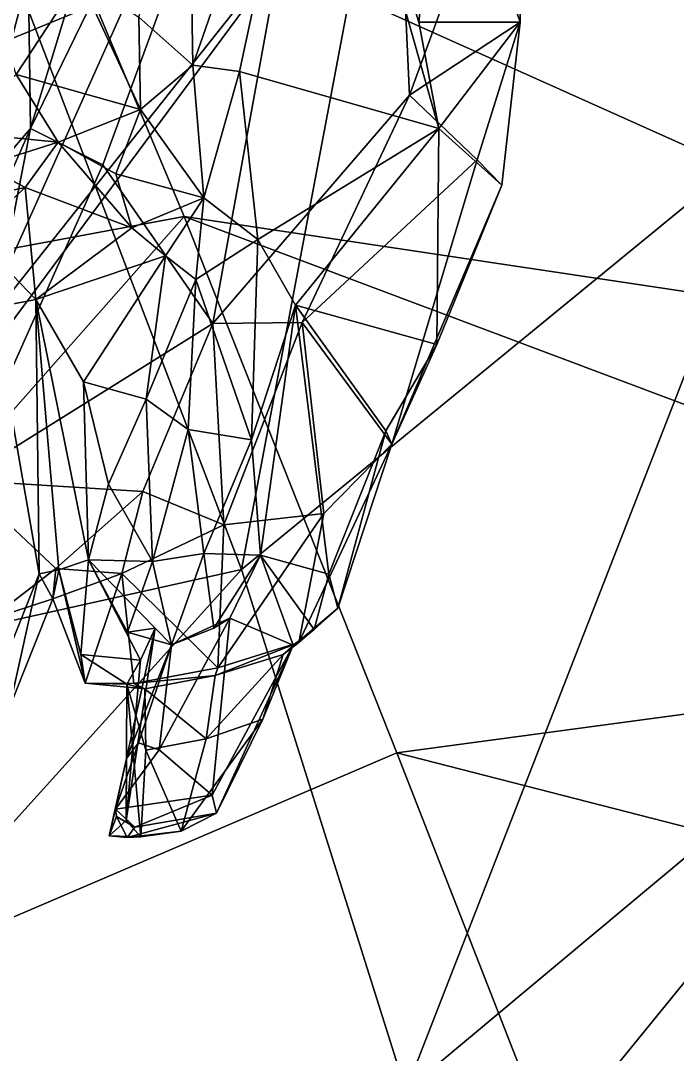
# Model space of a CAD drawing. Extents: x -0.63 to 0.63, y -0.8 to 0.34.
# Drawn here: x 0.3861 to 0.4538, y -0.2883 to -0.1817 of the extents above; entities that cross this region are included whole.
import ezdxf

# ---------------------------------------------------------------- set-up
doc = ezdxf.new("R2010")
doc.units = 0
doc.layers.add('BEAR_KDK$LWO', color=1, linetype='CONTINUOUS')

msp = doc.modelspace()

# ---------------------------------------------------------------- linework, layer by layer
at = {"layer": 'BEAR_KDK$LWO'}
for points in [[(0.44763, -0.09707, 1.6712), (0.43028, -0.12473, 1.77204), (0.46451, -0.19269, 1.72244)], [(0.46451, -0.19269, 1.72244), (0.47355, -0.14785, 1.64248), (0.44763, -0.09707, 1.6712)], [(0.38657, -0.15609, 0.11288), (0.3871, -0.19282, 0.09887), (0.41483, -0.1016, 0.10178)], [(0.42294, -0.11914, 0.08948), (0.41483, -0.1016, 0.10178), (0.3871, -0.19282, 0.09887)], [(0.37477, -0.22273, 0.89225), (0.40502, -0.10859, 1.03801), (0.35382, -0.18152, 1.02193)], [(0.37477, -0.22273, 0.89225), (0.42097, -0.16448, 0.85381), (0.40502, -0.10859, 1.03801)], [(0.3871, -0.19282, 0.09887), (0.39456, -0.19657, 0.09583), (0.42294, -0.11914, 0.08948)], [(0.39456, -0.19657, 0.09583), (0.40589, -0.21293, 0.08228), (0.42294, -0.11914, 0.08948)], [(0.4262, -0.18935, 0.06918), (0.42294, -0.11914, 0.08948), (0.40589, -0.21293, 0.08228)], [(0.42294, -0.11914, 0.08948), (0.4262, -0.18935, 0.06918), (0.43775, -0.15771, 0.05108)], [(0.43028, -0.12473, 1.77204), (0.37694, -0.15451, 1.88061), (0.40885, -0.2383, 1.80763)], [(0.40885, -0.2383, 1.80763), (0.46451, -0.19269, 1.72244), (0.43028, -0.12473, 1.77204)], [(0.37529, -0.13764, 0.12963), (0.3624, -0.22165, 0.0943), (0.38657, -0.15609, 0.11288)], [(0.38663, -0.13789, 1.56294), (0.47355, -0.14785, 1.64248), (0.49071, -0.1888, 1.61326)], [(0.38721, -0.16428, 1.53979), (0.38663, -0.13789, 1.56294), (0.49071, -0.1888, 1.61326)], [(0.40346, -0.16304, 0.00552), (0.41681, -0.14899, 0.01359), (0.40385, -0.18628, 0.00196)], [(0.40385, -0.18628, 0.00196), (0.41681, -0.14899, 0.01359), (0.40867, -0.18692, 0.0059)], [(0.40867, -0.18692, 0.0059), (0.41681, -0.14899, 0.01359), (0.42921, -0.19282, 0.01596)], [(0.42921, -0.19282, 0.01596), (0.41681, -0.14899, 0.01359), (0.42714, -0.18185, 0.01547)], [(0.41681, -0.14899, 0.01359), (0.42961, -0.15865, 0.02586), (0.42714, -0.18185, 0.01547)], [(0.39676, -0.15044, 0.50908), (0.39759, -0.17839, 0.64691), (0.32158, -0.20966, 0.61098)], [(0.35695, -0.18037, 0.49385), (0.39676, -0.15044, 0.50908), (0.32158, -0.20966, 0.61098)], [(0.34972, -0.25148, 1.89267), (0.40885, -0.2383, 1.80763), (0.37694, -0.15451, 1.88061)], [(0.3871, -0.19282, 0.09887), (0.38657, -0.15609, 0.11288), (0.3624, -0.22165, 0.0943)], [(0.24869, -0.18466, 1.55768), (0.28536, -0.15774, 1.55792), (0.38721, -0.16428, 1.53979)], [(0.43758, -0.18185, 0.03933), (0.43775, -0.15771, 0.05108), (0.4262, -0.18935, 0.06918)], [(0.42961, -0.15865, 0.02586), (0.43775, -0.15771, 0.05108), (0.43758, -0.18185, 0.03933)], [(0.42714, -0.18185, 0.01547), (0.42961, -0.15865, 0.02586), (0.43758, -0.18185, 0.03933)], [(0.40385, -0.18628, 0.00196), (0.39826, -0.18132, 0.00187), (0.40346, -0.16304, 0.00552)], [(0.27382, -0.22589, 1.51498), (0.24869, -0.18466, 1.55768), (0.38721, -0.16428, 1.53979)], [(0.40296, -0.20187, 1.50393), (0.27382, -0.22589, 1.51498), (0.38721, -0.16428, 1.53979)], [(0.37764, -0.22287, 0.79048), (0.42097, -0.16448, 0.85381), (0.37477, -0.22273, 0.89225)], [(0.39759, -0.17839, 0.64691), (0.42097, -0.16448, 0.85381), (0.37764, -0.22287, 0.79048)], [(0.38721, -0.16428, 1.53979), (0.49071, -0.1888, 1.61326), (0.50506, -0.21721, 1.57695)], [(0.50506, -0.21721, 1.57695), (0.40296, -0.20187, 1.50393), (0.38721, -0.16428, 1.53979)], [(0.39216, -0.17726, 0.0019), (0.38564, -0.18722, -0.00088), (0.3801, -0.1708, 0.00294)], [(0.38564, -0.18722, -0.00088), (0.39216, -0.17726, 0.0019), (0.39845, -0.19084, 0.00002)], [(0.39845, -0.19084, 0.00002), (0.39216, -0.17726, 0.0019), (0.39826, -0.18132, 0.00187)], [(0.32158, -0.20966, 0.61098), (0.39759, -0.17839, 0.64691), (0.37764, -0.22287, 0.79048)], [(0.40385, -0.18628, 0.00196), (0.39845, -0.19084, 0.00002), (0.39826, -0.18132, 0.00187)], [(0.43315, -0.19604, 0.05217), (0.43758, -0.18185, 0.03933), (0.4262, -0.18935, 0.06918)], [(0.43758, -0.18185, 0.03933), (0.42921, -0.19282, 0.01596), (0.42714, -0.18185, 0.01547)], [(0.43758, -0.18185, 0.03933), (0.43569, -0.19867, 0.0333), (0.42921, -0.19282, 0.01596)], [(0.43569, -0.19867, 0.0333), (0.43758, -0.18185, 0.03933), (0.43315, -0.19604, 0.05217)], [(0.39845, -0.19084, 0.00002), (0.40385, -0.18628, 0.00196), (0.40496, -0.19997, 0.00397)], [(0.40385, -0.18628, 0.00196), (0.40867, -0.18692, 0.0059), (0.40496, -0.19997, 0.00397)], [(0.38995, -0.19422, -0.0009), (0.37773, -0.19302, 0.00103), (0.38564, -0.18722, -0.00088)], [(0.39845, -0.19084, 0.00002), (0.38995, -0.19422, -0.0009), (0.38564, -0.18722, -0.00088)], [(0.41053, -0.20425, 0.00768), (0.40496, -0.19997, 0.00397), (0.40867, -0.18692, 0.0059)], [(0.40867, -0.18692, 0.0059), (0.42921, -0.19282, 0.01596), (0.41053, -0.20425, 0.00768)], [(0.4262, -0.18935, 0.06918), (0.40589, -0.21293, 0.08228), (0.41513, -0.21283, 0.07583)], [(0.41513, -0.21283, 0.07583), (0.43315, -0.19604, 0.05217), (0.4262, -0.18935, 0.06918)], [(0.38995, -0.19422, -0.0009), (0.39845, -0.19084, 0.00002), (0.39591, -0.19748, -0.0004)], [(0.40496, -0.19997, 0.00397), (0.39591, -0.19748, -0.0004), (0.39845, -0.19084, 0.00002)], [(0.37035, -0.23079, 0.08323), (0.3871, -0.19282, 0.09887), (0.3624, -0.22165, 0.0943)], [(0.3871, -0.19282, 0.09887), (0.37035, -0.23079, 0.08323), (0.38002, -0.22909, 0.08352)], [(0.37773, -0.19302, 0.00103), (0.38995, -0.19422, -0.0009), (0.38232, -0.19663, 0.00189)], [(0.38002, -0.22909, 0.08352), (0.39456, -0.19657, 0.09583), (0.3871, -0.19282, 0.09887)], [(0.46451, -0.19269, 1.72244), (0.40885, -0.2383, 1.80763), (0.42581, -0.2921, 1.74964)], [(0.42921, -0.19282, 0.01596), (0.41443, -0.21102, 0.01112), (0.41053, -0.20425, 0.00768)], [(0.41443, -0.21102, 0.01112), (0.42921, -0.19282, 0.01596), (0.429, -0.21511, 0.03105)], [(0.42581, -0.2921, 1.74964), (0.48708, -0.24089, 1.6793), (0.46451, -0.19269, 1.72244)], [(0.42921, -0.19282, 0.01596), (0.43569, -0.19867, 0.0333), (0.429, -0.21511, 0.03105)], [(0.38654, -0.19891, 0.00591), (0.38232, -0.19663, 0.00189), (0.38995, -0.19422, -0.0009)], [(0.38995, -0.19422, -0.0009), (0.39754, -0.20306, 0.00239), (0.38654, -0.19891, 0.00591)], [(0.39754, -0.20306, 0.00239), (0.38995, -0.19422, -0.0009), (0.39591, -0.19748, -0.0004)], [(0.42435, -0.22538, 0.0524), (0.43315, -0.19604, 0.05217), (0.41513, -0.21283, 0.07583)], [(0.43569, -0.19867, 0.0333), (0.43315, -0.19604, 0.05217), (0.42435, -0.22538, 0.0524)], [(0.38654, -0.19891, 0.00591), (0.37884, -0.2005, 0.00821), (0.38232, -0.19663, 0.00189)], [(0.40589, -0.21293, 0.08228), (0.39456, -0.19657, 0.09583), (0.38002, -0.22909, 0.08352)], [(0.40496, -0.19997, 0.00397), (0.39754, -0.20306, 0.00239), (0.39591, -0.19748, -0.0004)], [(0.38123, -0.20378, 0.01391), (0.37884, -0.2005, 0.00821), (0.38654, -0.19891, 0.00591)], [(0.38654, -0.19891, 0.00591), (0.38764, -0.21045, 0.01421), (0.38123, -0.20378, 0.01391)], [(0.38654, -0.19891, 0.00591), (0.39754, -0.20306, 0.00239), (0.38764, -0.21045, 0.01421)], [(0.429, -0.21511, 0.03105), (0.43569, -0.19867, 0.0333), (0.42435, -0.22538, 0.0524)], [(0.40101, -0.20596, 0.00896), (0.39754, -0.20306, 0.00239), (0.40496, -0.19997, 0.00397)], [(0.40101, -0.20596, 0.00896), (0.40496, -0.19997, 0.00397), (0.40416, -0.2084, 0.00719)], [(0.41053, -0.20425, 0.00768), (0.40416, -0.2084, 0.00719), (0.40496, -0.19997, 0.00397)], [(0.31102, -0.30599, 1.46183), (0.27382, -0.22589, 1.51498), (0.40296, -0.20187, 1.50393)], [(0.42487, -0.25724, 1.46092), (0.31102, -0.30599, 1.46183), (0.40296, -0.20187, 1.50393)], [(0.40296, -0.20187, 1.50393), (0.50506, -0.21721, 1.57695), (0.51712, -0.2448, 1.54018)], [(0.51712, -0.2448, 1.54018), (0.42487, -0.25724, 1.46092), (0.40296, -0.20187, 1.50393)], [(0.39754, -0.20306, 0.00239), (0.40101, -0.20596, 0.00896), (0.38764, -0.21045, 0.01421)], [(0.38123, -0.20378, 0.01391), (0.38764, -0.21045, 0.01421), (0.38318, -0.21131, 0.01764)], [(0.40416, -0.2084, 0.00719), (0.41053, -0.20425, 0.00768), (0.4099, -0.22492, 0.00827)], [(0.41443, -0.21102, 0.01112), (0.4099, -0.22492, 0.00827), (0.41053, -0.20425, 0.00768)], [(0.40101, -0.20596, 0.00896), (0.39258, -0.21896, 0.01097), (0.38764, -0.21045, 0.01421)], [(0.39902, -0.22075, 0.00689), (0.39258, -0.21896, 0.01097), (0.40101, -0.20596, 0.00896)], [(0.40416, -0.2084, 0.00719), (0.39902, -0.22075, 0.00689), (0.40101, -0.20596, 0.00896)], [(0.39902, -0.22075, 0.00689), (0.40416, -0.2084, 0.00719), (0.40337, -0.22386, 0.00668)], [(0.4099, -0.22492, 0.00827), (0.40337, -0.22386, 0.00668), (0.40416, -0.2084, 0.00719)], [(0.38801, -0.23876, 0.0377), (0.38318, -0.21131, 0.01764), (0.38764, -0.21045, 0.01421)], [(0.39258, -0.21896, 0.01097), (0.3931, -0.2373, 0.02181), (0.38764, -0.21045, 0.01421)], [(0.39003, -0.23836, 0.03701), (0.38801, -0.23876, 0.0377), (0.38764, -0.21045, 0.01421)], [(0.3931, -0.2373, 0.02181), (0.39003, -0.23836, 0.03701), (0.38764, -0.21045, 0.01421)], [(0.4099, -0.22492, 0.00827), (0.41443, -0.21102, 0.01112), (0.41083, -0.23684, 0.01988)], [(0.41788, -0.23878, 0.03126), (0.41083, -0.23684, 0.01988), (0.41443, -0.21102, 0.01112)], [(0.41443, -0.21102, 0.01112), (0.429, -0.21511, 0.03105), (0.42375, -0.22401, 0.03059)], [(0.41443, -0.21102, 0.01112), (0.42375, -0.22401, 0.03059), (0.41788, -0.23878, 0.03126)], [(0.38318, -0.21131, 0.01764), (0.38801, -0.23876, 0.0377), (0.38465, -0.24716, 0.0348)], [(0.38002, -0.22909, 0.08352), (0.39867, -0.23028, 0.07394), (0.40589, -0.21293, 0.08228)], [(0.40589, -0.21293, 0.08228), (0.39867, -0.23028, 0.07394), (0.40704, -0.23369, 0.07181)], [(0.41513, -0.21283, 0.07583), (0.40589, -0.21293, 0.08228), (0.40704, -0.23369, 0.07181)], [(0.41513, -0.21283, 0.07583), (0.40704, -0.23369, 0.07181), (0.41734, -0.23253, 0.06544)], [(0.41513, -0.21283, 0.07583), (0.41734, -0.23253, 0.06544), (0.42435, -0.22538, 0.0524)], [(0.42375, -0.22401, 0.03059), (0.429, -0.21511, 0.03105), (0.42435, -0.22538, 0.0524)], [(0.39516, -0.2295, 0.0124), (0.3931, -0.2373, 0.02181), (0.39258, -0.21896, 0.01097)], [(0.39902, -0.22075, 0.00689), (0.39516, -0.2295, 0.0124), (0.39258, -0.21896, 0.01097)], [(0.39902, -0.22075, 0.00689), (0.39969, -0.23748, 0.01274), (0.39516, -0.2295, 0.0124)], [(0.39902, -0.22075, 0.00689), (0.40337, -0.22386, 0.00668), (0.39969, -0.23748, 0.01274)], [(0.40498, -0.23667, 0.01161), (0.39969, -0.23748, 0.01274), (0.40337, -0.22386, 0.00668)], [(0.4099, -0.22492, 0.00827), (0.40498, -0.23667, 0.01161), (0.40337, -0.22386, 0.00668)], [(0.40498, -0.23667, 0.01161), (0.4099, -0.22492, 0.00827), (0.41083, -0.23684, 0.01988)], [(0.41881, -0.24231, 0.04347), (0.41788, -0.23878, 0.03126), (0.42375, -0.22401, 0.03059)], [(0.42375, -0.22401, 0.03059), (0.42435, -0.22538, 0.0524), (0.41881, -0.24231, 0.04347)], [(0.41478, -0.24585, 0.0533), (0.41881, -0.24231, 0.04347), (0.42435, -0.22538, 0.0524)], [(0.42435, -0.22538, 0.0524), (0.41734, -0.23253, 0.06544), (0.41478, -0.24585, 0.0533)], [(0.39867, -0.23028, 0.07394), (0.38002, -0.22909, 0.08352), (0.38971, -0.23822, 0.07045)], [(0.38002, -0.22909, 0.08352), (0.38289, -0.24347, 0.0706), (0.38971, -0.23822, 0.07045)], [(0.38971, -0.23822, 0.07045), (0.39653, -0.23871, 0.06543), (0.39867, -0.23028, 0.07394)], [(0.3931, -0.2373, 0.02181), (0.39516, -0.2295, 0.0124), (0.39969, -0.23748, 0.01274)], [(0.39867, -0.23028, 0.07394), (0.39653, -0.23871, 0.06543), (0.40704, -0.23369, 0.07181)], [(0.41734, -0.23253, 0.06544), (0.40704, -0.23369, 0.07181), (0.40643, -0.24845, 0.05698)], [(0.41478, -0.24585, 0.0533), (0.41734, -0.23253, 0.06544), (0.40643, -0.24845, 0.05698)], [(0.40643, -0.24845, 0.05698), (0.40704, -0.23369, 0.07181), (0.39653, -0.23871, 0.06543)], [(0.39969, -0.23748, 0.01274), (0.40498, -0.23667, 0.01161), (0.40163, -0.24609, 0.02003)], [(0.40599, -0.24436, 0.0205), (0.40163, -0.24609, 0.02003), (0.40498, -0.23667, 0.01161)], [(0.40599, -0.24436, 0.0205), (0.40498, -0.23667, 0.01161), (0.41083, -0.23684, 0.01988)], [(0.3931, -0.2373, 0.02181), (0.39228, -0.24708, 0.03409), (0.39003, -0.23836, 0.03701)], [(0.39843, -0.24768, 0.03296), (0.39228, -0.24708, 0.03409), (0.3931, -0.2373, 0.02181)], [(0.39969, -0.23748, 0.01274), (0.39711, -0.24478, 0.02144), (0.3931, -0.2373, 0.02181)], [(0.39997, -0.24435, 0.02268), (0.3931, -0.2373, 0.02181), (0.39711, -0.24478, 0.02144)], [(0.3931, -0.2373, 0.02181), (0.39997, -0.24435, 0.02268), (0.39843, -0.24768, 0.03296)], [(0.40163, -0.24609, 0.02003), (0.39711, -0.24478, 0.02144), (0.39969, -0.23748, 0.01274)], [(0.40599, -0.24436, 0.0205), (0.41083, -0.23684, 0.01988), (0.40766, -0.24335, 0.02183)], [(0.41418, -0.24611, 0.04116), (0.40766, -0.24335, 0.02183), (0.41083, -0.23684, 0.01988)], [(0.41083, -0.23684, 0.01988), (0.41637, -0.24452, 0.04005), (0.41418, -0.24611, 0.04116)], [(0.41083, -0.23684, 0.01988), (0.41788, -0.23878, 0.03126), (0.41637, -0.24452, 0.04005)], [(0.33956, -0.31509, 1.83226), (0.42581, -0.2921, 1.74964), (0.40885, -0.2383, 1.80763)], [(0.40885, -0.2383, 1.80763), (0.34972, -0.25148, 1.89267), (0.33956, -0.31509, 1.83226)], [(0.3894, -0.24135, 0.05558), (0.38971, -0.23822, 0.07045), (0.38289, -0.24347, 0.0706)], [(0.38465, -0.24716, 0.0348), (0.38801, -0.23876, 0.0377), (0.38495, -0.25256, 0.04813)], [(0.38801, -0.23876, 0.0377), (0.3894, -0.24135, 0.05558), (0.38495, -0.25256, 0.04813)], [(0.39003, -0.23836, 0.03701), (0.3894, -0.24135, 0.05558), (0.38801, -0.23876, 0.0377)], [(0.39653, -0.23871, 0.06543), (0.38971, -0.23822, 0.07045), (0.3894, -0.24135, 0.05558)], [(0.39274, -0.25004, 0.04627), (0.3894, -0.24135, 0.05558), (0.39003, -0.23836, 0.03701)], [(0.3894, -0.24135, 0.05558), (0.39274, -0.25004, 0.04627), (0.39653, -0.23871, 0.06543)], [(0.39003, -0.23836, 0.03701), (0.39228, -0.24708, 0.03409), (0.39274, -0.25004, 0.04627)], [(0.39776, -0.25008, 0.05444), (0.39653, -0.23871, 0.06543), (0.39274, -0.25004, 0.04627)], [(0.39653, -0.23871, 0.06543), (0.39776, -0.25008, 0.05444), (0.40643, -0.24845, 0.05698)], [(0.41788, -0.23878, 0.03126), (0.41881, -0.24231, 0.04347), (0.41637, -0.24452, 0.04005)], [(0.48708, -0.24089, 1.6793), (0.42581, -0.2921, 1.74964), (0.43266, -0.30778, 1.72521)], [(0.49708, -0.25671, 1.65489), (0.48708, -0.24089, 1.6793), (0.43266, -0.30778, 1.72521)], [(0.38495, -0.25256, 0.04813), (0.3894, -0.24135, 0.05558), (0.38289, -0.24347, 0.0706)], [(0.41881, -0.24231, 0.04347), (0.41478, -0.24585, 0.0533), (0.41316, -0.2471, 0.04903)], [(0.41637, -0.24452, 0.04005), (0.41881, -0.24231, 0.04347), (0.41316, -0.2471, 0.04903)], [(0.40037, -0.25692, 0.01405), (0.40766, -0.24335, 0.02183), (0.40582, -0.26161, 0.02652)], [(0.40163, -0.24609, 0.02003), (0.40766, -0.24335, 0.02183), (0.40037, -0.25692, 0.01405)], [(0.40163, -0.24609, 0.02003), (0.40599, -0.24436, 0.0205), (0.40766, -0.24335, 0.02183)], [(0.40766, -0.24335, 0.02183), (0.41418, -0.24611, 0.04116), (0.40582, -0.26161, 0.02652)], [(0.39997, -0.24435, 0.02268), (0.397, -0.25781, 0.01409), (0.39696, -0.26422, 0.0263)], [(0.39696, -0.26422, 0.0263), (0.39843, -0.24768, 0.03296), (0.39997, -0.24435, 0.02268)], [(0.397, -0.25781, 0.01409), (0.39997, -0.24435, 0.02268), (0.40163, -0.24609, 0.02003)], [(0.39711, -0.24478, 0.02144), (0.40163, -0.24609, 0.02003), (0.39997, -0.24435, 0.02268)], [(0.41418, -0.24611, 0.04116), (0.41637, -0.24452, 0.04005), (0.41316, -0.2471, 0.04903)], [(0.42487, -0.25724, 1.46092), (0.51712, -0.2448, 1.54018), (0.53033, -0.28429, 1.50513)], [(0.40163, -0.24609, 0.02003), (0.39825, -0.25619, 0.01117), (0.397, -0.25781, 0.01409)], [(0.39825, -0.25619, 0.01117), (0.40163, -0.24609, 0.02003), (0.40037, -0.25692, 0.01405)], [(0.40628, -0.26345, 0.03105), (0.40582, -0.26161, 0.02652), (0.41418, -0.24611, 0.04116)], [(0.41478, -0.24585, 0.0533), (0.40643, -0.24845, 0.05698), (0.40616, -0.24926, 0.05261)], [(0.41316, -0.2471, 0.04903), (0.41478, -0.24585, 0.0533), (0.40616, -0.24926, 0.05261)], [(0.41418, -0.24611, 0.04116), (0.41105, -0.25377, 0.04347), (0.40628, -0.26345, 0.03105)], [(0.41418, -0.24611, 0.04116), (0.41316, -0.2471, 0.04903), (0.41105, -0.25377, 0.04347)], [(0.39228, -0.24708, 0.03409), (0.39843, -0.24768, 0.03296), (0.39705, -0.25014, 0.04323)], [(0.39705, -0.25014, 0.04323), (0.39274, -0.25004, 0.04627), (0.39228, -0.24708, 0.03409)], [(0.41316, -0.2471, 0.04903), (0.40616, -0.24926, 0.05261), (0.4052, -0.25577, 0.04655)], [(0.41105, -0.25377, 0.04347), (0.41316, -0.2471, 0.04903), (0.4052, -0.25577, 0.04655)], [(0.39696, -0.26422, 0.0263), (0.39705, -0.25014, 0.04323), (0.39843, -0.24768, 0.03296)], [(0.40616, -0.24926, 0.05261), (0.40643, -0.24845, 0.05698), (0.39776, -0.25008, 0.05444)], [(0.39776, -0.25008, 0.05444), (0.3989, -0.25061, 0.05004), (0.40616, -0.24926, 0.05261)], [(0.4052, -0.25577, 0.04655), (0.40616, -0.24926, 0.05261), (0.3989, -0.25061, 0.05004)], [(0.39274, -0.25004, 0.04627), (0.39705, -0.25014, 0.04323), (0.3989, -0.25061, 0.05004)], [(0.3989, -0.25061, 0.05004), (0.39776, -0.25008, 0.05444), (0.39274, -0.25004, 0.04627)], [(0.39705, -0.25014, 0.04323), (0.39696, -0.26422, 0.0263), (0.39847, -0.26589, 0.03121)], [(0.39847, -0.26589, 0.03121), (0.39899, -0.25696, 0.04421), (0.39705, -0.25014, 0.04323)], [(0.39899, -0.25696, 0.04421), (0.3989, -0.25061, 0.05004), (0.39705, -0.25014, 0.04323)], [(0.3989, -0.25061, 0.05004), (0.39899, -0.25696, 0.04421), (0.4052, -0.25577, 0.04655)], [(0.41105, -0.25377, 0.04347), (0.4052, -0.25577, 0.04655), (0.40264, -0.2653, 0.03287)], [(0.40628, -0.26345, 0.03105), (0.41105, -0.25377, 0.04347), (0.40264, -0.2653, 0.03287)], [(0.40264, -0.2653, 0.03287), (0.4052, -0.25577, 0.04655), (0.39899, -0.25696, 0.04421)], [(0.39825, -0.25619, 0.01117), (0.40037, -0.25692, 0.01405), (0.39587, -0.26304, 0.00383)], [(0.39587, -0.26304, 0.00383), (0.397, -0.25781, 0.01409), (0.39825, -0.25619, 0.01117)], [(0.40037, -0.25692, 0.01405), (0.40582, -0.26161, 0.02652), (0.39587, -0.26304, 0.00383)], [(0.39899, -0.25696, 0.04421), (0.39847, -0.26589, 0.03121), (0.40264, -0.2653, 0.03287)], [(0.49708, -0.25671, 1.65489), (0.43266, -0.30778, 1.72521), (0.44044, -0.3194, 1.70125)], [(0.50636, -0.2707, 1.63048), (0.49708, -0.25671, 1.65489), (0.44044, -0.3194, 1.70125)], [(0.31102, -0.30599, 1.46183), (0.42487, -0.25724, 1.46092), (0.45003, -0.32167, 1.43072)], [(0.397, -0.25781, 0.01409), (0.39587, -0.26304, 0.00383), (0.3952, -0.26579, 0.0107)], [(0.3952, -0.26579, 0.0107), (0.39696, -0.26422, 0.0263), (0.397, -0.25781, 0.01409)], [(0.45003, -0.32167, 1.43072), (0.42487, -0.25724, 1.46092), (0.53033, -0.28429, 1.50513)], [(0.39587, -0.26304, 0.00383), (0.40582, -0.26161, 0.02652), (0.39787, -0.26489, 0.01084)], [(0.40582, -0.26161, 0.02652), (0.40628, -0.26345, 0.03105), (0.39787, -0.26489, 0.01084)], [(0.39598, -0.26381, 0.00094), (0.3952, -0.26579, 0.0107), (0.39587, -0.26304, 0.00383)], [(0.39598, -0.26381, 0.00094), (0.39587, -0.26304, 0.00383), (0.39787, -0.26489, 0.01084)], [(0.39598, -0.26381, 0.00094), (0.39708, -0.26596, 0.01349), (0.3952, -0.26579, 0.0107)], [(0.3952, -0.26579, 0.0107), (0.39847, -0.26589, 0.03121), (0.39696, -0.26422, 0.0263)], [(0.39598, -0.26381, 0.00094), (0.39787, -0.26489, 0.01084), (0.39708, -0.26596, 0.01349)], [(0.40628, -0.26345, 0.03105), (0.40264, -0.2653, 0.03287), (0.39708, -0.26596, 0.01349)], [(0.39787, -0.26489, 0.01084), (0.40628, -0.26345, 0.03105), (0.39708, -0.26596, 0.01349)], [(0.39708, -0.26596, 0.01349), (0.40264, -0.2653, 0.03287), (0.39847, -0.26589, 0.03121)], [(0.39847, -0.26589, 0.03121), (0.3952, -0.26579, 0.0107), (0.39708, -0.26596, 0.01349)], [(0.50636, -0.2707, 1.63048), (0.44044, -0.3194, 1.70125), (0.46571, -0.32919, 1.65415)], [(0.45003, -0.32167, 1.43072), (0.53033, -0.28429, 1.50513), (0.53918, -0.32757, 1.47743)]]:
    msp.add_3dface(points, dxfattribs=at)

doc.saveas('drawing.dxf')
